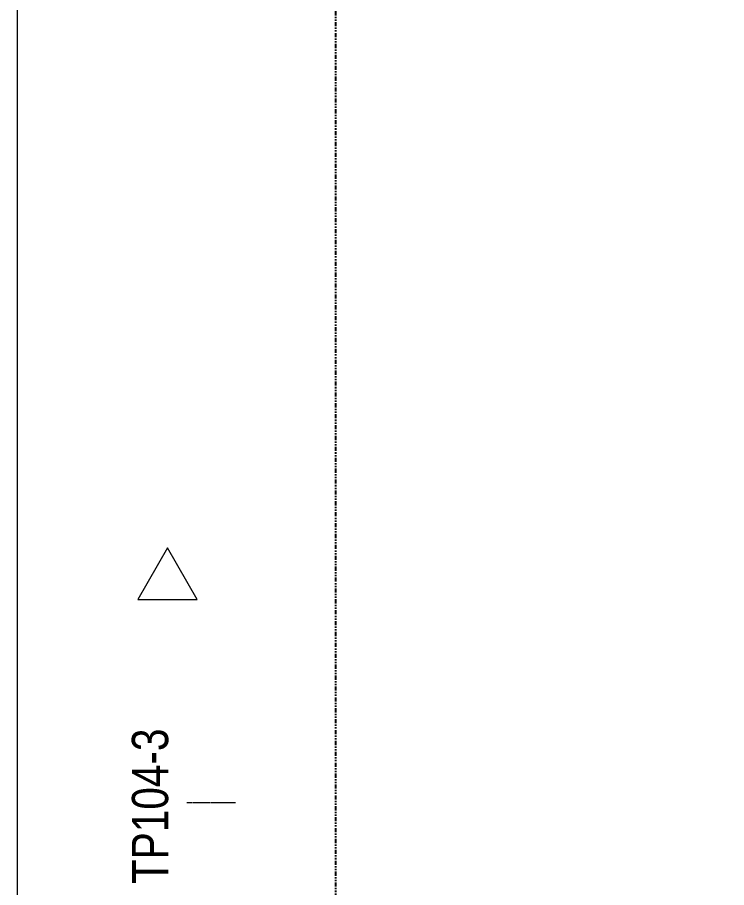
# Model space of a CAD drawing. Header units: inches. Extents: x 209270 to 234360, y -180214 to -150194.
# Drawn here: x 209270 to 214398, y -165877 to -159582 of the extents above; entities that cross this region are included whole.
import ezdxf
from ezdxf.enums import TextEntityAlignment as Align

# ---------------------------------------------------------------- set-up
doc = ezdxf.new("R2010")
doc.units = ezdxf.units.IN
doc.header["$LTSCALE"] = 10
doc.header["$MEASUREMENT"] = 0
doc.linetypes.add('CENTER', pattern=[2, 1.25, -0.25, 0.25, -0.25])
doc.linetypes.add('DXK_LINE_DOT5', pattern=[7.8785, 2.979, -0.9799, 0.9799, -0.9799, 0.9799, -0.9799])
doc.layers.add('_STR_0', color=2, linetype='Continuous')
doc.layers.add('_STR_2', color=2, linetype='Continuous')
for name, color, linetype, lineweight in [('AM_VIEWS', 1, 'Continuous', 0), ('CEN', 1, 'CENTER', 9), ('REV-B', 6, 'Continuous', 5), ('TEXT', 4, 'Continuous', 13)]:
    doc.layers.add(name, color=color, linetype=linetype, lineweight=lineweight)
doc.styles.add('TEXT_350', font='arial.ttf', dxfattribs={"width": 0.8, "height": 3.5})

# ---------------------------------------------------------------- blocks, each defined once
blk = doc.blocks.new('A$C45b56574')
at = {"layer": 'REV-B'}
blk.add_lwpolyline([(0, 458.4), (-264.6, 0), (264.6, 0)], close=True, dxfattribs=at)
blk = doc.blocks.new('GridLine-116860372-116901 - 114867')
at = {"layer": '_STR_2', "linetype": 'DXK_LINE_DOT5'}
blk.add_line((211572.6, -167130.5), (211572.6, -151923.3), dxfattribs=at)

msp = doc.modelspace()

# ---------------------------------------------------------------- linework, layer by layer
at = {"layer": 'AM_VIEWS'}
msp.add_lwpolyline([(209270.3, -150194), (234359.8, -150194), (234359.8, -180214.3), (209270.3, -180214.3)], close=True, dxfattribs=at)
at = {"layer": 'CEN'}
msp.add_line((210847.6, -165263.7), (210495.6, -165263.7), dxfattribs=at)

# ---------------------------------------------------------------- block references
at = {"layer": '_STR_0', "zscale": 0.8}
msp.add_blockref('GridLine-116860372-116901 - 114867', (0, 0), dxfattribs=at)
at = {"layer": 'REV-B', "xscale": 0.8141665440958125, "yscale": 0.8141665440958125, "zscale": 0.8141665440958125}
msp.add_blockref('A$C45b56574', (210355.4, -163792.4), dxfattribs=at)

# ---------------------------------------------------------------- texts
at = {"layer": 'TEXT', "style": 'TEXT_350', "width": 0.8}
msp.add_text('TP104-3', height=262.5, rotation=90, dxfattribs=at).set_placement((210229, -165289, 0), align=Align.MIDDLE)

doc.saveas('drawing.dxf')
